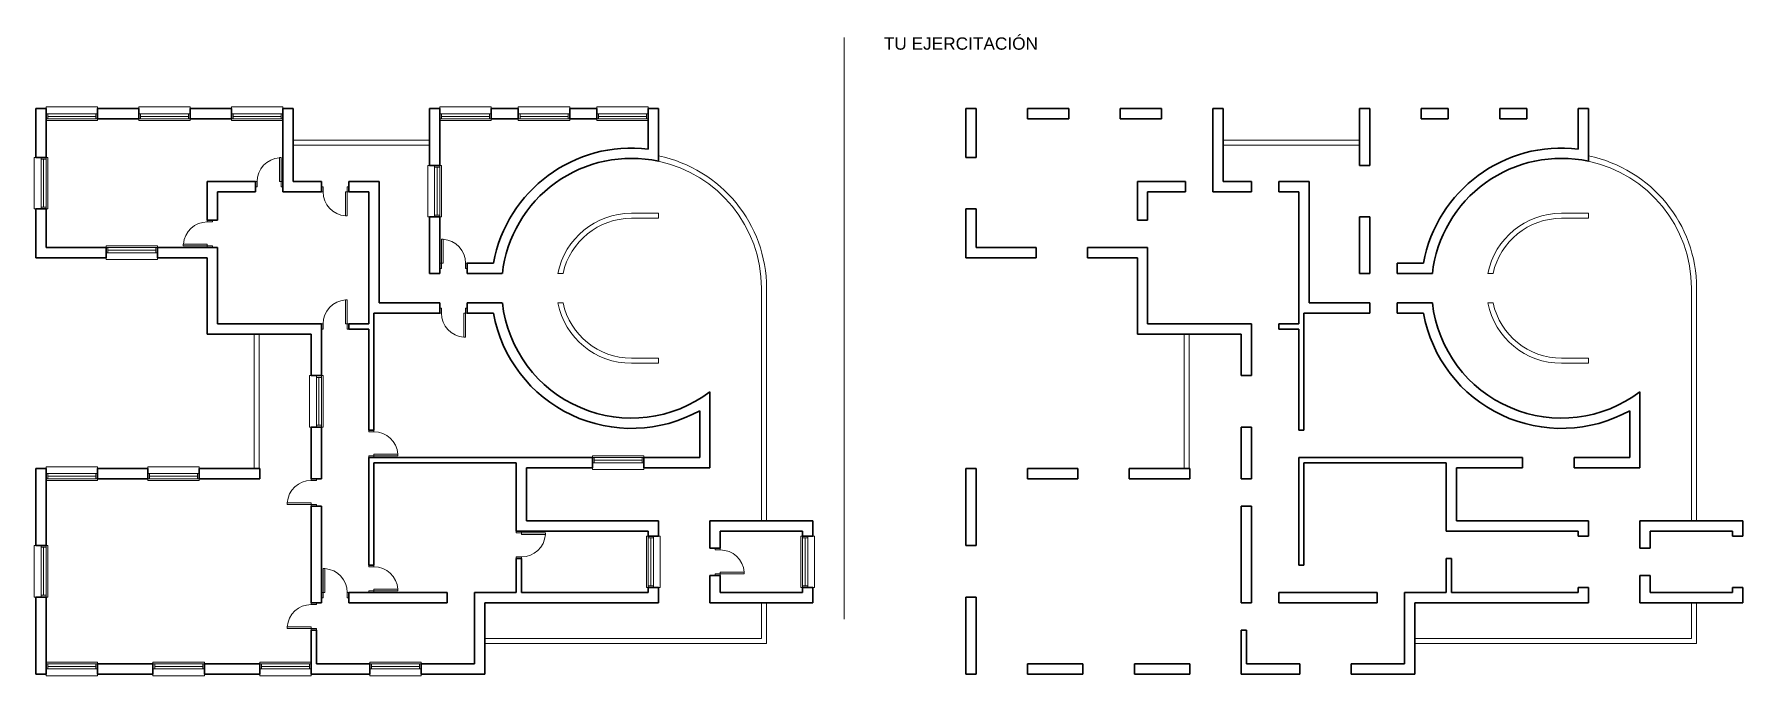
# Model space of a CAD drawing. Header units: metres. Extents: x 7.6 to 57.4, y 10.4 to 29.2.
import ezdxf

# ---------------------------------------------------------------- set-up
doc = ezdxf.new("R2010")
doc.units = ezdxf.units.M
doc.layers.get('0').update_dxf_attribs({"lineweight": 5})
for name, color, linetype, lineweight in [('carpinterias', 10, 'Continuous', 9), ('muros corte', 50, 'Continuous', 35), ('muros vista', 44, 'Continuous', 9)]:
    doc.layers.add(name, color=color, linetype=linetype, lineweight=lineweight)
doc.styles.get("Standard").update_dxf_attribs({"font": 'arial.ttf'})

# ---------------------------------------------------------------- blocks, each defined once
blk = doc.blocks.new('ventana')
for p, q in [((0, 0.3), (0, 0.35)), ((0, 0.35), (1.5, 0.35)), ((0, 0.15), (1.5, 0.15)), ((0.05, 0.15), (0, 0.15)), ((0, -0.05), (0, 0)), ((1.5, 0), (0, 0)), ((0, 0), (0.05, 0)), ((0.05, 0), (0.05, 0.15)), ((0.05, 0.075), (1.45, 0.075)), ((1.45, 0), (1.45, 0.15)), ((1.45, 0.15), (1.5, 0.15)), ((1.5, 0.35), (1.5, 0.3)), ((1.5, -0.05), (0, -0.05)), ((1.5, 0), (1.45, 0)), ((1.5, 0), (1.5, -0.05))]:
    blk.add_line(p, q)
blk = doc.blocks.new('puerta')
for p, q in [((12.63, 23.745), (12.63, 23.695)), ((12.63, 23.695), (12.78, 23.695)), ((12.78, 23.695), (12.78, 23.745)), ((12.63, 22.945), (12.63, 22.995)), ((12.63, 22.995), (12.78, 22.995)), ((12.78, 22.995), (12.78, 22.945))]:
    blk.add_line(p, q)
blk.add_lwpolyline([(12.63, 22.995), (12.63, 23.045), (11.93, 23.045), (11.93, 22.995)], close=True)
blk.add_arc((12.63, 22.995), 0.7, 90, 175.9033)

msp = doc.modelspace()

# ---------------------------------------------------------------- linework, layer by layer
msp.add_line((31.2, 29.08), (31.2, 12.1))
at = {"layer": 'muros corte'}
for p, q in [((7.63, 25.573), (7.63, 27)), ((7.63, 27), (7.93, 27)), ((7.93, 27), (7.93, 25.573)), ((10.633, 27), (9.43, 27)), ((9.43, 26.7), (9.43, 27)), ((10.633, 27), (10.633, 26.7)), ((13.335, 27), (12.133, 27)), ((12.133, 26.7), (12.133, 27)), ((13.335, 26.7), (13.335, 27)), ((14.835, 24.57), (14.835, 27)), ((14.835, 27), (15.135, 27)), ((15.135, 27), (15.135, 24.87)), ((19.11, 27), (19.41, 27)), ((19.11, 25.345), (19.11, 27)), ((19.41, 25.345), (19.41, 27)), ((20.91, 27), (21.7, 27)), ((20.91, 26.7), (20.91, 27)), ((21.7, 27), (21.7, 26.7)), ((23.2, 27), (23.99, 27)), ((23.2, 26.7), (23.2, 27)), ((23.99, 26.7), (23.99, 27)), ((25.49, 27), (25.49, 25.821)), ((25.49, 27), (25.79, 27)), ((25.79, 27), (25.79, 25.467)), ((34.755, 25.573), (34.755, 27)), ((34.755, 27), (35.055, 27)), ((35.055, 27), (35.055, 25.573)), ((37.757, 27), (36.555, 27)), ((36.555, 26.7), (36.555, 27)), ((37.757, 27), (37.757, 26.7)), ((40.46, 27), (39.257, 27)), ((39.257, 26.7), (39.257, 27)), ((40.46, 26.7), (40.46, 27)), ((41.96, 24.57), (41.96, 27)), ((41.96, 27), (42.26, 27)), ((42.26, 27), (42.26, 24.87)), ((46.235, 25.345), (46.235, 27)), ((46.235, 27), (46.535, 27)), ((46.535, 25.345), (46.535, 27)), ((48.035, 27), (48.825, 27)), ((48.035, 26.7), (48.035, 27)), ((48.825, 27), (48.825, 26.7)), ((50.325, 27), (51.115, 27)), ((50.325, 26.7), (50.325, 27)), ((51.115, 26.7), (51.115, 27)), ((52.615, 27), (52.915, 27)), ((52.615, 27), (52.615, 25.821)), ((52.915, 27), (52.915, 25.467)), ((10.633, 26.7), (9.43, 26.7)), ((13.335, 26.7), (12.133, 26.7)), ((20.91, 26.7), (21.7, 26.7)), ((23.2, 26.7), (23.99, 26.7)), ((37.757, 26.7), (36.555, 26.7)), ((40.46, 26.7), (39.257, 26.7)), ((48.035, 26.7), (48.825, 26.7)), ((50.325, 26.7), (51.115, 26.7)), ((7.93, 25.573), (7.63, 25.573)), ((35.055, 25.573), (34.755, 25.573)), ((19.41, 25.345), (19.11, 25.345)), ((46.535, 25.345), (46.235, 25.345)), ((12.63, 24.87), (12.63, 23.745)), ((14.035, 24.87), (12.63, 24.87)), ((12.93, 24.57), (12.93, 23.745)), ((14.035, 24.57), (12.93, 24.57)), ((14.035, 24.87), (14.035, 24.57)), ((15.96, 24.57), (14.835, 24.57)), ((15.96, 24.87), (15.135, 24.87)), ((15.96, 24.87), (15.96, 24.57)), ((17.64, 24.87), (16.76, 24.87)), ((16.76, 24.87), (16.76, 24.57)), ((17.34, 24.57), (16.76, 24.57)), ((17.34, 20.72), (17.34, 24.57)), ((17.64, 21.33), (17.64, 24.87)), ((41.16, 24.87), (39.755, 24.87)), ((39.755, 24.87), (39.755, 23.745)), ((41.16, 24.57), (40.055, 24.57)), ((40.055, 24.57), (40.055, 23.745)), ((41.16, 24.87), (41.16, 24.57)), ((43.085, 24.57), (41.96, 24.57)), ((43.085, 24.87), (42.26, 24.87)), ((43.085, 24.87), (43.085, 24.57)), ((44.765, 24.87), (43.885, 24.87)), ((43.885, 24.87), (43.885, 24.57)), ((44.465, 24.57), (43.885, 24.57)), ((44.465, 20.72), (44.465, 24.57)), ((44.765, 21.33), (44.765, 24.87)), ((7.63, 22.645), (7.63, 24.073)), ((7.63, 24.073), (7.93, 24.073)), ((7.93, 24.073), (7.93, 22.945)), ((34.755, 22.645), (34.755, 24.073)), ((34.755, 24.073), (35.055, 24.073)), ((35.055, 24.073), (35.055, 22.945)), ((12.63, 23.745), (12.93, 23.745)), ((19.11, 22.19), (19.11, 23.845)), ((19.11, 23.845), (19.41, 23.845)), ((19.41, 22.19), (19.41, 23.845)), ((39.755, 23.745), (40.055, 23.745)), ((46.235, 22.19), (46.235, 23.845)), ((46.235, 23.845), (46.535, 23.845)), ((46.535, 22.19), (46.535, 23.845)), ((7.93, 22.945), (9.68, 22.945)), ((9.68, 22.945), (9.68, 22.645)), ((11.18, 22.945), (12.93, 22.945)), ((11.18, 22.645), (11.18, 22.945)), ((12.93, 22.945), (12.93, 20.72)), ((35.055, 22.945), (36.805, 22.945)), ((36.805, 22.945), (36.805, 22.645)), ((38.305, 22.945), (40.055, 22.945)), ((38.305, 22.645), (38.305, 22.945)), ((40.055, 22.945), (40.055, 20.72)), ((9.68, 22.645), (7.63, 22.645)), ((12.63, 22.645), (11.18, 22.645)), ((12.63, 22.645), (12.63, 20.42)), ((20.976, 22.49), (20.21, 22.49)), ((20.21, 22.49), (20.21, 22.19)), ((36.805, 22.645), (34.755, 22.645)), ((39.755, 22.645), (38.305, 22.645)), ((39.755, 22.645), (39.755, 20.42)), ((48.1, 22.49), (47.335, 22.49)), ((47.335, 22.49), (47.335, 22.19)), ((19.41, 22.19), (19.11, 22.19)), ((21.234, 22.19), (20.21, 22.19)), ((46.535, 22.19), (46.235, 22.19)), ((48.359, 22.19), (47.335, 22.19)), ((17.49, 21.03), (17.49, 17.62)), ((19.41, 21.03), (17.49, 21.03)), ((19.41, 21.33), (17.64, 21.33)), ((19.41, 21.33), (19.41, 21.03)), ((21.234, 21.33), (20.21, 21.33)), ((20.21, 21.33), (20.21, 21.03)), ((20.976, 21.03), (20.21, 21.03)), ((46.535, 21.03), (44.615, 21.03)), ((44.615, 21.03), (44.615, 17.62)), ((46.535, 21.33), (44.765, 21.33)), ((46.535, 21.33), (46.535, 21.03)), ((48.359, 21.33), (47.335, 21.33)), ((47.335, 21.33), (47.335, 21.03)), ((48.1, 21.03), (47.335, 21.03)), ((12.93, 20.72), (15.96, 20.72)), ((15.96, 20.72), (15.96, 19.21)), ((16.76, 20.72), (17.34, 20.72)), ((16.76, 20.72), (16.76, 20.57)), ((16.76, 20.57), (17.34, 20.57)), ((17.34, 20.57), (17.34, 17.62)), ((40.055, 20.72), (43.085, 20.72)), ((43.085, 20.72), (43.085, 19.21)), ((43.885, 20.72), (44.465, 20.72)), ((43.885, 20.72), (43.885, 20.57)), ((43.885, 20.57), (44.465, 20.57)), ((44.465, 20.57), (44.465, 17.62)), ((12.63, 20.42), (15.66, 20.42)), ((15.66, 20.42), (15.66, 19.21)), ((39.755, 20.42), (42.785, 20.42)), ((42.785, 20.42), (42.785, 19.21)), ((15.96, 19.21), (15.66, 19.21)), ((43.085, 19.21), (42.785, 19.21)), ((27.29, 16.52), (27.29, 18.74)), ((54.415, 16.52), (54.415, 18.74)), ((26.99, 16.82), (26.99, 18.187)), ((54.115, 16.82), (54.115, 18.187)), ((15.66, 16.2), (15.66, 17.71)), ((15.66, 17.71), (15.96, 17.71)), ((15.96, 17.71), (15.96, 16.2)), ((17.34, 17.62), (17.49, 17.62)), ((42.785, 16.2), (42.785, 17.71)), ((42.785, 17.71), (43.085, 17.71)), ((43.085, 17.71), (43.085, 16.2)), ((44.465, 17.62), (44.615, 17.62)), ((7.63, 14.25), (7.63, 16.5)), ((7.63, 16.5), (7.93, 16.5)), ((7.93, 16.5), (7.93, 14.25)), ((9.43, 16.2), (9.43, 16.5)), ((10.895, 16.5), (9.43, 16.5)), ((10.895, 16.5), (10.895, 16.2)), ((14.16, 16.5), (12.395, 16.5)), ((12.395, 16.2), (12.395, 16.5)), ((14.16, 16.5), (14.16, 16.2)), ((21.642, 16.82), (17.34, 16.82)), ((17.34, 16.82), (17.34, 13.68)), ((21.642, 16.67), (17.49, 16.67)), ((17.49, 16.67), (17.49, 13.68)), ((21.642, 16.82), (23.866, 16.82)), ((21.642, 14.67), (21.642, 16.67)), ((21.942, 14.97), (21.942, 16.52)), ((21.942, 16.52), (23.866, 16.52)), ((23.866, 16.82), (23.866, 16.52)), ((25.366, 16.82), (26.99, 16.82)), ((25.366, 16.52), (25.366, 16.82)), ((25.366, 16.52), (27.29, 16.52)), ((34.755, 14.25), (34.755, 16.5)), ((34.755, 16.5), (35.055, 16.5)), ((35.055, 16.5), (35.055, 14.25)), ((36.555, 16.2), (36.555, 16.5)), ((38.02, 16.5), (36.555, 16.5)), ((38.02, 16.5), (38.02, 16.2)), ((41.285, 16.5), (39.52, 16.5)), ((39.52, 16.2), (39.52, 16.5)), ((41.285, 16.5), (41.285, 16.2)), ((44.465, 16.82), (44.465, 13.68)), ((48.767, 16.82), (44.465, 16.82)), ((44.615, 16.67), (44.615, 13.68)), ((48.767, 16.67), (44.615, 16.67)), ((48.767, 16.82), (50.991, 16.82)), ((48.767, 14.67), (48.767, 16.67)), ((49.067, 14.97), (49.067, 16.52)), ((49.067, 16.52), (50.991, 16.52)), ((50.991, 16.82), (50.991, 16.52)), ((52.491, 16.82), (54.115, 16.82)), ((52.491, 16.52), (52.491, 16.82)), ((52.491, 16.52), (54.415, 16.52)), ((10.895, 16.2), (9.43, 16.2)), ((14.16, 16.2), (12.395, 16.2)), ((15.96, 16.2), (15.66, 16.2)), ((38.02, 16.2), (36.555, 16.2)), ((41.285, 16.2), (39.52, 16.2)), ((43.085, 16.2), (42.785, 16.2)), ((15.66, 15.4), (15.66, 12.58)), ((15.66, 15.4), (15.96, 15.4)), ((15.96, 15.4), (15.96, 12.58)), ((25.79, 14.97), (21.942, 14.97)), ((25.79, 14.525), (25.79, 14.97)), ((30.29, 14.97), (27.29, 14.97)), ((27.29, 14.97), (27.29, 14.175)), ((30.29, 14.525), (30.29, 14.97)), ((42.785, 15.4), (42.785, 12.58)), ((42.785, 15.4), (43.085, 15.4)), ((43.085, 15.4), (43.085, 12.58)), ((52.915, 14.97), (49.067, 14.97)), ((52.915, 14.525), (52.915, 14.97)), ((57.415, 14.97), (54.415, 14.97)), ((54.415, 14.97), (54.415, 14.175)), ((57.415, 14.525), (57.415, 14.97)), ((25.49, 14.67), (21.642, 14.67)), ((25.49, 14.525), (25.49, 14.67)), ((25.79, 14.525), (25.49, 14.525)), ((29.99, 14.67), (27.59, 14.67)), ((27.59, 14.67), (27.59, 14.175)), ((29.99, 14.525), (29.99, 14.67)), ((30.29, 14.525), (29.99, 14.525)), ((52.615, 14.67), (48.767, 14.67)), ((52.615, 14.525), (52.615, 14.67)), ((52.915, 14.525), (52.615, 14.525)), ((57.115, 14.67), (54.715, 14.67)), ((54.715, 14.67), (54.715, 14.175)), ((57.115, 14.525), (57.115, 14.67)), ((57.415, 14.525), (57.115, 14.525)), ((7.93, 14.25), (7.63, 14.25)), ((27.29, 14.175), (27.59, 14.175)), ((35.055, 14.25), (34.755, 14.25)), ((54.415, 14.175), (54.715, 14.175)), ((17.34, 13.68), (17.49, 13.68)), ((21.642, 13.87), (21.642, 12.88)), ((21.792, 13.87), (21.642, 13.87)), ((21.792, 13.87), (21.792, 12.88)), ((44.465, 13.68), (44.615, 13.68)), ((48.767, 13.87), (48.767, 12.88)), ((48.917, 13.87), (48.767, 13.87)), ((48.917, 13.87), (48.917, 12.88)), ((25.49, 12.88), (25.49, 13.025)), ((25.49, 13.025), (25.79, 13.025)), ((25.79, 12.58), (25.79, 13.025)), ((27.29, 13.375), (27.59, 13.375)), ((27.29, 13.375), (27.29, 12.58)), ((27.59, 13.375), (27.59, 12.88)), ((29.99, 12.88), (29.99, 13.025)), ((29.99, 13.025), (30.29, 13.025)), ((30.29, 12.58), (30.29, 13.025)), ((52.615, 12.88), (52.615, 13.025)), ((52.615, 13.025), (52.915, 13.025)), ((52.915, 12.58), (52.915, 13.025)), ((54.415, 13.375), (54.715, 13.375)), ((54.415, 13.375), (54.415, 12.58)), ((54.715, 13.375), (54.715, 12.88)), ((57.115, 12.88), (57.115, 13.025)), ((57.115, 13.025), (57.415, 13.025)), ((57.415, 12.58), (57.415, 13.025)), ((7.63, 12.75), (7.63, 10.5)), ((7.63, 12.75), (7.93, 12.75)), ((7.93, 10.5), (7.93, 12.75)), ((15.66, 12.58), (15.96, 12.58)), ((16.76, 12.88), (19.625, 12.88)), ((16.76, 12.88), (16.76, 12.58)), ((16.76, 12.58), (19.625, 12.58)), ((19.625, 12.88), (19.625, 12.58)), ((20.425, 10.8), (20.425, 12.88)), ((20.425, 12.88), (21.642, 12.88)), ((20.725, 10.5), (20.725, 12.58)), ((20.725, 12.58), (25.79, 12.58)), ((21.792, 12.88), (25.49, 12.88)), ((27.29, 12.58), (30.29, 12.58)), ((27.59, 12.88), (29.99, 12.88)), ((34.755, 12.75), (34.755, 10.5)), ((34.755, 12.75), (35.055, 12.75)), ((35.055, 10.5), (35.055, 12.75)), ((42.785, 12.58), (43.085, 12.58)), ((43.885, 12.88), (46.75, 12.88)), ((43.885, 12.88), (43.885, 12.58)), ((43.885, 12.58), (46.75, 12.58)), ((46.75, 12.88), (46.75, 12.58)), ((47.55, 10.8), (47.55, 12.88)), ((47.55, 12.88), (48.767, 12.88)), ((47.85, 10.5), (47.85, 12.58)), ((47.85, 12.58), (52.915, 12.58)), ((48.917, 12.88), (52.615, 12.88)), ((54.415, 12.58), (57.415, 12.58)), ((54.715, 12.88), (57.115, 12.88)), ((15.66, 11.78), (15.81, 11.78)), ((15.66, 11.78), (15.66, 10.5)), ((15.81, 11.78), (15.81, 10.8)), ((42.785, 11.78), (42.935, 11.78)), ((42.785, 11.78), (42.785, 10.5)), ((42.935, 11.78), (42.935, 10.8)), ((7.63, 10.5), (7.93, 10.5)), ((9.43, 10.8), (11.045, 10.8)), ((9.43, 10.5), (9.43, 10.8)), ((9.43, 10.5), (11.045, 10.5)), ((11.045, 10.8), (11.045, 10.5)), ((12.545, 10.8), (14.16, 10.8)), ((12.545, 10.5), (12.545, 10.8)), ((12.545, 10.5), (14.16, 10.5)), ((14.16, 10.8), (14.16, 10.5)), ((15.66, 10.5), (17.368, 10.5)), ((15.81, 10.8), (17.368, 10.8)), ((17.368, 10.8), (17.368, 10.5)), ((18.868, 10.8), (20.425, 10.8)), ((18.868, 10.5), (18.868, 10.8)), ((18.868, 10.5), (20.725, 10.5)), ((34.755, 10.5), (35.055, 10.5)), ((36.555, 10.8), (38.17, 10.8)), ((36.555, 10.5), (36.555, 10.8)), ((36.555, 10.5), (38.17, 10.5)), ((38.17, 10.8), (38.17, 10.5)), ((39.67, 10.8), (41.285, 10.8)), ((39.67, 10.5), (39.67, 10.8)), ((39.67, 10.5), (41.285, 10.5)), ((41.285, 10.8), (41.285, 10.5)), ((42.785, 10.5), (44.492, 10.5)), ((42.935, 10.8), (44.492, 10.8)), ((44.492, 10.8), (44.492, 10.5)), ((45.992, 10.8), (47.55, 10.8)), ((45.992, 10.5), (45.992, 10.8)), ((45.992, 10.5), (47.85, 10.5))]:
    msp.add_line(p, q, dxfattribs=at)
for centre, radius, start, end in [((25, 21.76), 4.09, 83.1192, 169.7185), ((25, 21.76), 3.79, 77.9689, 173.4854), ((52.125, 21.76), 4.09, 83.1192, 169.7185), ((52.125, 21.76), 3.79, 77.9689, 173.4854), ((25, 21.76), 4.09, 190.2815, 299.1142), ((25, 21.76), 3.79, 186.5146, 307.1729), ((52.125, 21.76), 4.09, 190.2815, 299.1142), ((52.125, 21.76), 3.79, 186.5146, 307.1729)]:
    msp.add_arc(centre, radius, start, end, dxfattribs=at)
at = {"layer": 'muros vista'}
for p, q in [((15.135, 26.085), (19.11, 26.085)), ((15.135, 25.935), (19.11, 25.935)), ((42.26, 26.085), (46.235, 26.085)), ((42.26, 25.935), (46.235, 25.935)), ((25.79, 23.95), (25, 23.95)), ((25.79, 23.95), (25.79, 23.8)), ((52.915, 23.95), (52.125, 23.95)), ((52.915, 23.95), (52.915, 23.8)), ((25.79, 23.8), (25, 23.8)), ((52.915, 23.8), (52.125, 23.8)), ((23.006, 22.19), (22.853, 22.19)), ((50.13, 22.19), (49.977, 22.19)), ((28.79, 14.97), (28.79, 21.76)), ((28.94, 14.97), (28.94, 21.76)), ((55.915, 14.97), (55.915, 21.76)), ((56.065, 14.97), (56.065, 21.76)), ((23.006, 21.33), (22.853, 21.33)), ((50.13, 21.33), (49.977, 21.33)), ((13.995, 20.42), (13.995, 16.5)), ((14.145, 20.42), (14.145, 16.5)), ((41.12, 20.42), (41.12, 16.5)), ((41.27, 20.42), (41.27, 16.5)), ((25.79, 19.72), (25, 19.72)), ((25.79, 19.57), (25, 19.57)), ((25.79, 19.57), (25.79, 19.72)), ((52.915, 19.72), (52.125, 19.72)), ((52.915, 19.57), (52.125, 19.57)), ((52.915, 19.57), (52.915, 19.72)), ((28.79, 11.54), (28.79, 12.58)), ((28.94, 11.39), (28.94, 12.58)), ((55.915, 11.54), (55.915, 12.58)), ((56.065, 11.39), (56.065, 12.58)), ((20.725, 11.54), (28.79, 11.54)), ((47.85, 11.54), (55.915, 11.54)), ((20.725, 11.39), (28.94, 11.39)), ((47.85, 11.39), (56.065, 11.39))]:
    msp.add_line(p, q, dxfattribs=at)
for centre, radius, start, end in [((25, 21.76), 3.94, 360, 78.4334), ((25, 21.76), 3.79, 360, 77.9689), ((52.125, 21.76), 3.94, 360, 78.4334), ((52.125, 21.76), 3.79, 360, 77.9689), ((25, 21.76), 2.19, 90, 168.6766), ((52.125, 21.76), 2.19, 90, 168.6766), ((25, 21.76), 2.04, 90, 167.8317), ((52.125, 21.76), 2.04, 90, 167.8317), ((25, 21.76), 2.19, 191.3234, 270), ((25, 21.76), 2.04, 192.1683, 270), ((52.125, 21.76), 2.19, 191.3234, 270), ((52.125, 21.76), 2.04, 192.1683, 270)]:
    msp.add_arc(centre, radius, start, end, dxfattribs=at)

# ---------------------------------------------------------------- block references
at = {"layer": 'carpinterias'}
for name, p in [('ventana', (7.93, 26.7)), ('ventana', (10.633, 26.7)), ('ventana', (13.335, 26.7)), ('ventana', (19.41, 26.7)), ('ventana', (21.7, 26.7)), ('ventana', (23.99, 26.7)), ('puerta', (0, 0)), ('ventana', (7.93, 16.2)), ('ventana', (10.895, 16.2)), ('puerta', (3.03, -7.545)), ('puerta', (3.03, -11.165))]:
    msp.add_blockref(name, p, dxfattribs=at)
at = {"layer": 'carpinterias', "xscale": -1}
for name, p, rotation in [('ventana', (7.93, 25.573), 90), ('puerta', (37.78, 37.5), 90), ('ventana', (19.41, 25.345), 90), ('ventana', (9.68, 22.945), 180), ('puerta', (39.705, 33.35), 90), ('ventana', (15.96, 19.21), 90), ('ventana', (23.866, 16.82), 180), ('ventana', (7.93, 14.25), 90), ('ventana', (7.93, 10.8), 180), ('ventana', (11.045, 10.8), 180), ('ventana', (14.16, 10.8), 180), ('ventana', (17.368, 10.8), 180)]:
    msp.add_blockref(name, p, dxfattribs=dict(at, rotation=rotation))
at = {"layer": 'carpinterias'}
for name, p, rotation in [('puerta', (39.705, 11.94), 90.00000000000001), ('puerta', (-3.535, 35.12), 270), ('puerta', (43.155, 8.4), 90), ('puerta', (34.422, 37.615), 180), ('ventana', (25.49, 14.525), 270), ('ventana', (29.99, 14.525), 270), ('puerta', (-6.985, 25.51), 270)]:
    msp.add_blockref(name, p, dxfattribs=dict(at, rotation=rotation))
at = {"layer": 'carpinterias', "xscale": -1}
for p in [(30.12, -6.125), (40.22, -9.57), (30.12, -10.065)]:
    msp.add_blockref('puerta', p, dxfattribs=at)

# ---------------------------------------------------------------- texts
at = {"insert": (32.36, 29.08), "char_height": 0.36, "attachment_point": 1}
msp.add_mtext_dynamic_manual_height_columns('TU EJERCITACIÓN', width=20.1, gutter_width=12.5, heights=[0], dxfattribs=at)

doc.saveas('drawing.dxf')
